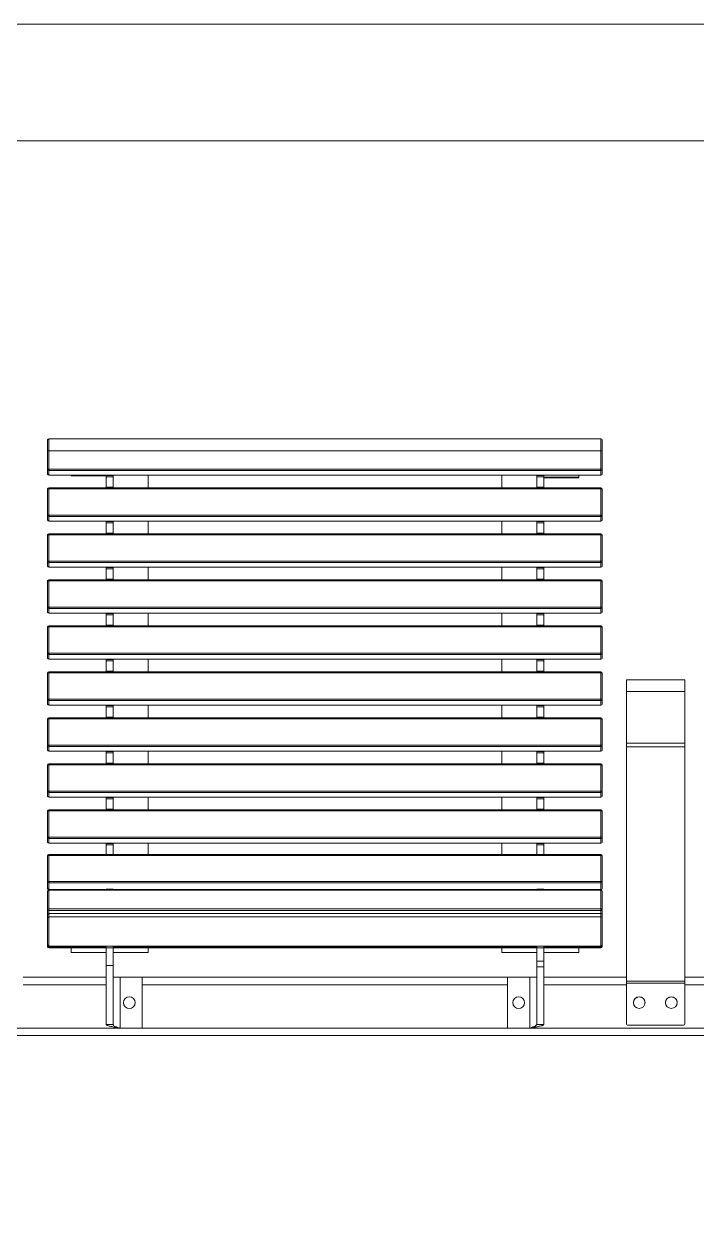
# Model space of a CAD drawing. Header units: millimetres. Extents: x 2717 to 8657, y -3129 to 1071.
# Drawn here: x 3662 to 4238, y 37 to 1071 of the extents above; entities that cross this region are included whole.
import ezdxf

# ---------------------------------------------------------------- set-up
doc = ezdxf.new("R2010")
doc.units = ezdxf.units.MM
doc.layers.add('tabelka', color=155, linetype='Continuous')

# ---------------------------------------------------------------- blocks, each defined once
blk = doc.blocks.new('front')
at = {"color": 7, "linetype": 'Continuous', "lineweight": 15}
for p, q in [((-4546.6, -1419.1), (-4546.6, -1409.6)), ((-4072.6, -1408.6), (-4545.6, -1408.6)), ((-4545.6, -1408.6), (-4545.6, -1418.9)), ((-4072.6, -1418.9), (-4072.6, -1408.6)), ((-4071.6, -1409.6), (-4071.6, -1419.1)), ((-4546.6, -1434.9), (-4546.6, -1419.1)), ((-4545.6, -1418.9), (-4545.6, -1434.7)), ((-4072.6, -1418.9), (-4545.6, -1418.9)), ((-4072.6, -1434.7), (-4072.6, -1418.9)), ((-4071.6, -1419.1), (-4071.6, -1434.9)), ((-4546.6, -1438.9), (-4546.6, -1434.9)), ((-4545.6, -1434.7), (-4545.6, -1435.8)), ((-4545.6, -1434.7), (-4072.6, -1434.7)), ((-4072.6, -1435.8), (-4545.6, -1435.8)), ((-4545.6, -1435.8), (-4545.6, -1439.8)), ((-4072.6, -1435.8), (-4072.6, -1434.7)), ((-4072.6, -1439.8), (-4072.6, -1435.8)), ((-4071.6, -1434.9), (-4071.6, -1438.9)), ((-4545.6, -1439.8), (-4072.6, -1439.8)), ((-4545.6, -1439.9), (-4545.6, -1439.8)), ((-4545.6, -1439.9), (-4072.6, -1439.9)), ((-4526.6, -1439.9), (-4526.6, -1440.4)), ((-4496.6, -1440.4), (-4526.6, -1440.4)), ((-4496.6, -1440), (-4496.6, -1439.9)), ((-4490.6, -1440), (-4496.6, -1440)), ((-4496.6, -1441.2), (-4496.6, -1440)), ((-4490.6, -1441.2), (-4496.6, -1441.2)), ((-4496.6, -1450.1), (-4496.6, -1441.2)), ((-4490.6, -1440), (-4490.6, -1439.9)), ((-4490.6, -1440), (-4490.6, -1441.2)), ((-4490.6, -1450.1), (-4490.6, -1441.2)), ((-4460.6, -1439.9), (-4460.6, -1450.6)), ((-4157.6, -1439.9), (-4157.6, -1450.6)), ((-4127.6, -1440), (-4127.6, -1439.9)), ((-4121.6, -1440), (-4127.6, -1440)), ((-4127.6, -1441.2), (-4127.6, -1440)), ((-4121.6, -1441.2), (-4127.6, -1441.2)), ((-4127.6, -1450.1), (-4127.6, -1441.2)), ((-4121.6, -1440), (-4121.6, -1439.9)), ((-4121.6, -1440), (-4121.6, -1441.2)), ((-4121.6, -1450.1), (-4121.6, -1441.2)), ((-4091.6, -1441.5), (-4121.6, -1441.5)), ((-4091.6, -1442.2), (-4121.6, -1442.2)), ((-4091.6, -1439.9), (-4091.6, -1441.5)), ((-4091.6, -1441.5), (-4091.6, -1442.2)), ((-4072.6, -1439.8), (-4072.6, -1439.9)), ((-4546.6, -1474.3), (-4546.6, -1451.6)), ((-4072.6, -1450.6), (-4545.6, -1450.6)), ((-4545.6, -1450.6), (-4545.6, -1451.4)), ((-4545.6, -1451.4), (-4545.6, -1474.1)), ((-4072.6, -1451.4), (-4545.6, -1451.4)), ((-4496.6, -1450.1), (-4490.6, -1450.1)), ((-4496.6, -1450.6), (-4496.6, -1450.1)), ((-4490.6, -1450.1), (-4490.6, -1450.6)), ((-4127.6, -1450.1), (-4121.6, -1450.1)), ((-4127.6, -1450.6), (-4127.6, -1450.1)), ((-4121.6, -1450.1), (-4121.6, -1450.6)), ((-4072.6, -1451.4), (-4072.6, -1450.6)), ((-4072.6, -1474.1), (-4072.6, -1451.4)), ((-4071.6, -1451.6), (-4071.6, -1474.3)), ((-4546.6, -1478.2), (-4546.6, -1474.3)), ((-4545.6, -1475.2), (-4545.6, -1474.1)), ((-4545.6, -1474.1), (-4072.6, -1474.1)), ((-4072.6, -1475.2), (-4545.6, -1475.2)), ((-4545.6, -1475.2), (-4545.6, -1479.2)), ((-4072.6, -1474.1), (-4072.6, -1475.2)), ((-4072.6, -1479.2), (-4072.6, -1475.2)), ((-4071.6, -1474.3), (-4071.6, -1478.2)), ((-4545.6, -1479.2), (-4072.6, -1479.2)), ((-4545.6, -1479.2), (-4072.6, -1479.2)), ((-4545.6, -1479.2), (-4545.6, -1479.2)), ((-4496.6, -1479.4), (-4496.6, -1479.2)), ((-4490.6, -1479.4), (-4496.6, -1479.4)), ((-4496.6, -1480.6), (-4496.6, -1479.4)), ((-4490.6, -1480.6), (-4496.6, -1480.6)), ((-4496.6, -1489.5), (-4496.6, -1480.6)), ((-4490.6, -1479.4), (-4490.6, -1479.2)), ((-4490.6, -1479.4), (-4490.6, -1480.6)), ((-4490.6, -1489.5), (-4490.6, -1480.6)), ((-4460.6, -1479.2), (-4460.6, -1490)), ((-4157.6, -1479.2), (-4157.6, -1490)), ((-4127.6, -1479.4), (-4127.6, -1479.2)), ((-4121.6, -1479.4), (-4127.6, -1479.4)), ((-4127.6, -1480.6), (-4127.6, -1479.4)), ((-4121.6, -1480.6), (-4127.6, -1480.6)), ((-4127.6, -1489.5), (-4127.6, -1480.6)), ((-4121.6, -1479.4), (-4121.6, -1479.2)), ((-4121.6, -1479.4), (-4121.6, -1480.6)), ((-4121.6, -1489.5), (-4121.6, -1480.6)), ((-4072.6, -1479.2), (-4072.6, -1479.2)), ((-4546.6, -1513.6), (-4546.6, -1491)), ((-4072.6, -1490), (-4545.6, -1490)), ((-4545.6, -1490), (-4545.6, -1490.8)), ((-4545.6, -1490.8), (-4545.6, -1513.5)), ((-4072.6, -1490.8), (-4545.6, -1490.8)), ((-4496.6, -1489.5), (-4490.6, -1489.5)), ((-4496.6, -1490), (-4496.6, -1489.5)), ((-4490.6, -1489.5), (-4490.6, -1490)), ((-4127.6, -1489.5), (-4121.6, -1489.5)), ((-4127.6, -1490), (-4127.6, -1489.5)), ((-4121.6, -1489.5), (-4121.6, -1490)), ((-4072.6, -1490.8), (-4072.6, -1490)), ((-4072.6, -1513.5), (-4072.6, -1490.8)), ((-4071.6, -1491), (-4071.6, -1513.6)), ((-4546.6, -1517.6), (-4546.6, -1513.6)), ((-4545.6, -1513.5), (-4072.6, -1513.5)), ((-4545.6, -1514.6), (-4545.6, -1513.5)), ((-4072.6, -1514.6), (-4545.6, -1514.6)), ((-4545.6, -1514.6), (-4545.6, -1518.6)), ((-4545.6, -1518.6), (-4072.6, -1518.6)), ((-4545.6, -1518.6), (-4072.6, -1518.6)), ((-4545.6, -1518.6), (-4545.6, -1518.6)), ((-4496.6, -1518.8), (-4496.6, -1518.6)), ((-4490.6, -1518.8), (-4496.6, -1518.8)), ((-4496.6, -1520), (-4496.6, -1518.8)), ((-4490.6, -1518.8), (-4490.6, -1518.6)), ((-4490.6, -1518.8), (-4490.6, -1520)), ((-4460.6, -1518.6), (-4460.6, -1529.4)), ((-4157.6, -1518.6), (-4157.6, -1529.4)), ((-4127.6, -1518.8), (-4127.6, -1518.6)), ((-4121.6, -1518.8), (-4127.6, -1518.8)), ((-4127.6, -1520), (-4127.6, -1518.8)), ((-4121.6, -1518.8), (-4121.6, -1518.6)), ((-4121.6, -1518.8), (-4121.6, -1520)), ((-4072.6, -1513.5), (-4072.6, -1514.6)), ((-4072.6, -1518.6), (-4072.6, -1514.6)), ((-4072.6, -1518.6), (-4072.6, -1518.6)), ((-4071.6, -1513.6), (-4071.6, -1517.6)), ((-4072.6, -1529.4), (-4545.6, -1529.4)), ((-4545.6, -1529.4), (-4545.6, -1530.2)), ((-4490.6, -1520), (-4496.6, -1520)), ((-4496.6, -1528.9), (-4496.6, -1520)), ((-4496.6, -1528.9), (-4490.6, -1528.9)), ((-4496.6, -1529.4), (-4496.6, -1528.9)), ((-4490.6, -1528.9), (-4490.6, -1520)), ((-4490.6, -1528.9), (-4490.6, -1529.4)), ((-4121.6, -1520), (-4127.6, -1520)), ((-4127.6, -1528.9), (-4127.6, -1520)), ((-4127.6, -1528.9), (-4121.6, -1528.9)), ((-4127.6, -1529.4), (-4127.6, -1528.9)), ((-4121.6, -1528.9), (-4121.6, -1520)), ((-4121.6, -1528.9), (-4121.6, -1529.4)), ((-4072.6, -1530.2), (-4072.6, -1529.4)), ((-4546.6, -1553), (-4546.6, -1530.4)), ((-4545.6, -1530.2), (-4545.6, -1552.9)), ((-4072.6, -1530.2), (-4545.6, -1530.2)), ((-4072.6, -1552.9), (-4072.6, -1530.2)), ((-4071.6, -1530.4), (-4071.6, -1553)), ((-4546.6, -1557), (-4546.6, -1553)), ((-4545.6, -1552.9), (-4072.6, -1552.9)), ((-4545.6, -1554), (-4545.6, -1552.9)), ((-4072.6, -1554), (-4545.6, -1554)), ((-4545.6, -1554), (-4545.6, -1558)), ((-4545.6, -1558), (-4072.6, -1558)), ((-4545.6, -1558), (-4072.6, -1558)), ((-4545.6, -1558), (-4545.6, -1558)), ((-4496.6, -1558.2), (-4496.6, -1558)), ((-4490.6, -1558.2), (-4496.6, -1558.2)), ((-4496.6, -1559.4), (-4496.6, -1558.2)), ((-4490.6, -1559.4), (-4496.6, -1559.4)), ((-4496.6, -1568.3), (-4496.6, -1559.4)), ((-4490.6, -1558.2), (-4490.6, -1558)), ((-4490.6, -1558.2), (-4490.6, -1559.4)), ((-4490.6, -1568.3), (-4490.6, -1559.4)), ((-4460.6, -1558), (-4460.6, -1568.8)), ((-4157.6, -1558), (-4157.6, -1568.8)), ((-4127.6, -1558.2), (-4127.6, -1558)), ((-4121.6, -1558.2), (-4127.6, -1558.2)), ((-4127.6, -1559.4), (-4127.6, -1558.2)), ((-4121.6, -1559.4), (-4127.6, -1559.4)), ((-4127.6, -1568.3), (-4127.6, -1559.4)), ((-4121.6, -1558.2), (-4121.6, -1558)), ((-4121.6, -1558.2), (-4121.6, -1559.4)), ((-4121.6, -1568.3), (-4121.6, -1559.4)), ((-4072.6, -1552.9), (-4072.6, -1554)), ((-4072.6, -1558), (-4072.6, -1554)), ((-4072.6, -1558), (-4072.6, -1558)), ((-4071.6, -1553), (-4071.6, -1557)), ((-4546.6, -1592.4), (-4546.6, -1569.8)), ((-4072.6, -1568.8), (-4545.6, -1568.8)), ((-4545.6, -1568.8), (-4545.6, -1569.6)), ((-4545.6, -1569.6), (-4545.6, -1592.3)), ((-4072.6, -1569.6), (-4545.6, -1569.6)), ((-4496.6, -1568.3), (-4490.6, -1568.3)), ((-4496.6, -1568.8), (-4496.6, -1568.3)), ((-4490.6, -1568.3), (-4490.6, -1568.8)), ((-4127.6, -1568.3), (-4121.6, -1568.3)), ((-4127.6, -1568.8), (-4127.6, -1568.3)), ((-4121.6, -1568.3), (-4121.6, -1568.8)), ((-4072.6, -1569.6), (-4072.6, -1568.8)), ((-4072.6, -1592.3), (-4072.6, -1569.6)), ((-4071.6, -1569.8), (-4071.6, -1592.4)), ((-4546.6, -1596.4), (-4546.6, -1592.4)), ((-4545.6, -1593.4), (-4545.6, -1592.3)), ((-4545.6, -1592.3), (-4072.6, -1592.3)), ((-4072.6, -1593.4), (-4545.6, -1593.4)), ((-4545.6, -1593.4), (-4545.6, -1597.4)), ((-4545.6, -1597.4), (-4072.6, -1597.4)), ((-4545.6, -1597.4), (-4072.6, -1597.4)), ((-4545.6, -1597.4), (-4545.6, -1597.4)), ((-4496.6, -1597.6), (-4496.6, -1597.4)), ((-4490.6, -1597.6), (-4496.6, -1597.6)), ((-4496.6, -1598.8), (-4496.6, -1597.6)), ((-4490.6, -1598.8), (-4496.6, -1598.8)), ((-4496.6, -1607.7), (-4496.6, -1598.8)), ((-4490.6, -1597.6), (-4490.6, -1597.4)), ((-4490.6, -1597.6), (-4490.6, -1598.8)), ((-4490.6, -1607.7), (-4490.6, -1598.8)), ((-4460.6, -1597.4), (-4460.6, -1608.2)), ((-4157.6, -1597.4), (-4157.6, -1608.2)), ((-4127.6, -1597.6), (-4127.6, -1597.4)), ((-4121.6, -1597.6), (-4127.6, -1597.6)), ((-4127.6, -1598.8), (-4127.6, -1597.6)), ((-4121.6, -1598.8), (-4127.6, -1598.8)), ((-4127.6, -1607.7), (-4127.6, -1598.8)), ((-4121.6, -1597.6), (-4121.6, -1597.4)), ((-4121.6, -1597.6), (-4121.6, -1598.8)), ((-4121.6, -1607.7), (-4121.6, -1598.8)), ((-4072.6, -1592.3), (-4072.6, -1593.4)), ((-4072.6, -1597.4), (-4072.6, -1593.4)), ((-4072.6, -1597.4), (-4072.6, -1597.4)), ((-4071.6, -1592.4), (-4071.6, -1596.4)), ((-4546.6, -1631.8), (-4546.6, -1609.2)), ((-4072.6, -1608.2), (-4545.6, -1608.2)), ((-4545.6, -1608.2), (-4545.6, -1609)), ((-4545.6, -1609), (-4545.6, -1631.6)), ((-4072.6, -1609), (-4545.6, -1609)), ((-4496.6, -1607.7), (-4490.6, -1607.7)), ((-4496.6, -1608.2), (-4496.6, -1607.7)), ((-4490.6, -1607.7), (-4490.6, -1608.2)), ((-4127.6, -1607.7), (-4121.6, -1607.7)), ((-4127.6, -1608.2), (-4127.6, -1607.7)), ((-4121.6, -1607.7), (-4121.6, -1608.2)), ((-4072.6, -1609), (-4072.6, -1608.2)), ((-4072.6, -1631.6), (-4072.6, -1609)), ((-4071.6, -1609.2), (-4071.6, -1631.8)), ((-4050.8, -1615), (-4050.8, -1625)), ((-4050.8, -1615), (-4000.8, -1615)), ((-4000.8, -1615), (-4000.8, -1625)), ((-4546.6, -1635.8), (-4546.6, -1631.8)), ((-4545.6, -1631.6), (-4072.6, -1631.6)), ((-4545.6, -1632.8), (-4545.6, -1631.6)), ((-4072.6, -1632.8), (-4545.6, -1632.8)), ((-4545.6, -1632.8), (-4545.6, -1636.8)), ((-4072.6, -1631.6), (-4072.6, -1632.8)), ((-4072.6, -1636.8), (-4072.6, -1632.8)), ((-4071.6, -1631.8), (-4071.6, -1635.8)), ((-4050.8, -1625), (-4050.8, -1669.2)), ((-4050.8, -1625), (-4000.8, -1625)), ((-4000.8, -1625), (-4000.8, -1669.2)), ((-4545.6, -1636.8), (-4072.6, -1636.8)), ((-4545.6, -1636.8), (-4072.6, -1636.8)), ((-4545.6, -1636.8), (-4545.6, -1636.8)), ((-4496.6, -1637), (-4496.6, -1636.8)), ((-4490.6, -1637), (-4496.6, -1637)), ((-4496.6, -1638.2), (-4496.6, -1637)), ((-4490.6, -1638.2), (-4496.6, -1638.2)), ((-4496.6, -1647.1), (-4496.6, -1638.2)), ((-4490.6, -1637), (-4490.6, -1636.8)), ((-4490.6, -1637), (-4490.6, -1638.2)), ((-4490.6, -1647.1), (-4490.6, -1638.2)), ((-4460.6, -1636.8), (-4460.6, -1647.6)), ((-4157.6, -1636.8), (-4157.6, -1647.6)), ((-4127.6, -1637), (-4127.6, -1636.8)), ((-4121.6, -1637), (-4127.6, -1637)), ((-4127.6, -1638.2), (-4127.6, -1637)), ((-4121.6, -1638.2), (-4127.6, -1638.2)), ((-4127.6, -1647.1), (-4127.6, -1638.2)), ((-4121.6, -1637), (-4121.6, -1636.8)), ((-4121.6, -1637), (-4121.6, -1638.2)), ((-4121.6, -1647.1), (-4121.6, -1638.2)), ((-4072.6, -1636.8), (-4072.6, -1636.8)), ((-4546.6, -1671.2), (-4546.6, -1648.6)), ((-4072.6, -1647.6), (-4545.6, -1647.6)), ((-4545.6, -1647.6), (-4545.6, -1648.4)), ((-4545.6, -1648.4), (-4545.6, -1671)), ((-4072.6, -1648.4), (-4545.6, -1648.4)), ((-4496.6, -1647.1), (-4490.6, -1647.1)), ((-4496.6, -1647.6), (-4496.6, -1647.1)), ((-4490.6, -1647.1), (-4490.6, -1647.6)), ((-4127.6, -1647.1), (-4121.6, -1647.1)), ((-4127.6, -1647.6), (-4127.6, -1647.1)), ((-4121.6, -1647.1), (-4121.6, -1647.6)), ((-4072.6, -1648.4), (-4072.6, -1647.6)), ((-4072.6, -1671), (-4072.6, -1648.4)), ((-4071.6, -1648.6), (-4071.6, -1671.2)), ((-4546.6, -1675.2), (-4546.6, -1671.2)), ((-4545.6, -1671), (-4072.6, -1671)), ((-4545.6, -1672.2), (-4545.6, -1671)), ((-4072.6, -1672.2), (-4545.6, -1672.2)), ((-4545.6, -1672.2), (-4545.6, -1676.2)), ((-4072.6, -1671), (-4072.6, -1672.2)), ((-4072.6, -1676.2), (-4072.6, -1672.2)), ((-4071.6, -1671.2), (-4071.6, -1675.2)), ((-4050.8, -1669.2), (-4050.8, -1672.4)), ((-4050.8, -1669.2), (-4000.8, -1669.2)), ((-4050.8, -1672.4), (-4000.8, -1672.4)), ((-4050.8, -1672.4), (-4050.8, -1873.1)), ((-4000.8, -1669.2), (-4000.8, -1672.4)), ((-4000.8, -1672.4), (-4000.8, -1873.1)), ((-4545.6, -1676.2), (-4072.6, -1676.2)), ((-4545.6, -1676.2), (-4072.6, -1676.2)), ((-4545.6, -1676.2), (-4545.6, -1676.2)), ((-4496.6, -1676.3), (-4496.6, -1676.2)), ((-4490.6, -1676.3), (-4496.6, -1676.3)), ((-4496.6, -1677.6), (-4496.6, -1676.3)), ((-4490.6, -1677.6), (-4496.6, -1677.6)), ((-4496.6, -1686.4), (-4496.6, -1677.6)), ((-4490.6, -1676.3), (-4490.6, -1676.2)), ((-4490.6, -1676.3), (-4490.6, -1677.6)), ((-4490.6, -1686.4), (-4490.6, -1677.6)), ((-4460.6, -1676.2), (-4460.6, -1687)), ((-4157.6, -1676.2), (-4157.6, -1687)), ((-4127.6, -1676.3), (-4127.6, -1676.2)), ((-4121.6, -1676.3), (-4127.6, -1676.3)), ((-4127.6, -1677.6), (-4127.6, -1676.3)), ((-4121.6, -1677.6), (-4127.6, -1677.6)), ((-4127.6, -1686.4), (-4127.6, -1677.6)), ((-4121.6, -1676.3), (-4121.6, -1676.2)), ((-4121.6, -1676.3), (-4121.6, -1677.6)), ((-4121.6, -1686.4), (-4121.6, -1677.6)), ((-4072.6, -1676.2), (-4072.6, -1676.2)), ((-4546.6, -1710.6), (-4546.6, -1688)), ((-4072.6, -1687), (-4545.6, -1687)), ((-4545.6, -1687), (-4545.6, -1687.8)), ((-4545.6, -1687.8), (-4545.6, -1710.4)), ((-4072.6, -1687.8), (-4545.6, -1687.8)), ((-4496.6, -1686.4), (-4490.6, -1686.4)), ((-4496.6, -1687), (-4496.6, -1686.4)), ((-4490.6, -1686.4), (-4490.6, -1687)), ((-4127.6, -1686.4), (-4121.6, -1686.4)), ((-4127.6, -1687), (-4127.6, -1686.4)), ((-4121.6, -1686.4), (-4121.6, -1687)), ((-4072.6, -1687.8), (-4072.6, -1687)), ((-4072.6, -1710.4), (-4072.6, -1687.8)), ((-4071.6, -1688), (-4071.6, -1710.6)), ((-4546.6, -1714.6), (-4546.6, -1710.6)), ((-4545.6, -1711.6), (-4545.6, -1710.4)), ((-4545.6, -1710.4), (-4072.6, -1710.4)), ((-4072.6, -1711.6), (-4545.6, -1711.6)), ((-4545.6, -1711.6), (-4545.6, -1715.6)), ((-4545.6, -1715.6), (-4072.6, -1715.6)), ((-4545.6, -1715.6), (-4072.6, -1715.6)), ((-4545.6, -1715.6), (-4545.6, -1715.6)), ((-4496.6, -1715.7), (-4496.6, -1715.6)), ((-4490.6, -1715.7), (-4496.6, -1715.7)), ((-4496.6, -1717), (-4496.6, -1715.7)), ((-4490.6, -1715.7), (-4490.6, -1715.6)), ((-4490.6, -1715.7), (-4490.6, -1717)), ((-4460.6, -1715.6), (-4460.6, -1726.3)), ((-4157.6, -1715.6), (-4157.6, -1726.3)), ((-4127.6, -1715.7), (-4127.6, -1715.6)), ((-4121.6, -1715.7), (-4127.6, -1715.7)), ((-4127.6, -1717), (-4127.6, -1715.7)), ((-4121.6, -1715.7), (-4121.6, -1715.6)), ((-4121.6, -1715.7), (-4121.6, -1717)), ((-4072.6, -1710.4), (-4072.6, -1711.6)), ((-4072.6, -1715.6), (-4072.6, -1711.6)), ((-4072.6, -1715.6), (-4072.6, -1715.6)), ((-4071.6, -1710.6), (-4071.6, -1714.6)), ((-4072.6, -1726.3), (-4545.6, -1726.3)), ((-4545.6, -1726.3), (-4545.6, -1727.2)), ((-4490.6, -1717), (-4496.6, -1717)), ((-4496.6, -1725.8), (-4496.6, -1717)), ((-4496.6, -1725.8), (-4490.6, -1725.8)), ((-4496.6, -1726.3), (-4496.6, -1725.8)), ((-4490.6, -1725.8), (-4490.6, -1717)), ((-4490.6, -1725.8), (-4490.6, -1726.3)), ((-4121.6, -1717), (-4127.6, -1717)), ((-4127.6, -1725.8), (-4127.6, -1717)), ((-4127.6, -1725.8), (-4121.6, -1725.8)), ((-4127.6, -1726.3), (-4127.6, -1725.8)), ((-4121.6, -1725.8), (-4121.6, -1717)), ((-4121.6, -1725.8), (-4121.6, -1726.3)), ((-4072.6, -1727.2), (-4072.6, -1726.3)), ((-4546.6, -1750), (-4546.6, -1727.3)), ((-4545.6, -1727.2), (-4545.6, -1749.8)), ((-4072.6, -1727.2), (-4545.6, -1727.2)), ((-4072.6, -1749.8), (-4072.6, -1727.2)), ((-4071.6, -1727.3), (-4071.6, -1750)), ((-4546.6, -1754), (-4546.6, -1750)), ((-4545.6, -1749.8), (-4072.6, -1749.8)), ((-4545.6, -1751), (-4545.6, -1749.8)), ((-4072.6, -1751), (-4545.6, -1751)), ((-4545.6, -1751), (-4545.6, -1755)), ((-4545.6, -1755), (-4072.6, -1755)), ((-4545.6, -1755), (-4072.6, -1755)), ((-4545.6, -1755), (-4545.6, -1755)), ((-4496.6, -1755.1), (-4496.6, -1755)), ((-4490.6, -1755.1), (-4496.6, -1755.1)), ((-4496.6, -1756.4), (-4496.6, -1755.1)), ((-4490.6, -1756.4), (-4496.6, -1756.4)), ((-4496.6, -1764.6), (-4496.6, -1756.4)), ((-4490.6, -1755.1), (-4490.6, -1755)), ((-4490.6, -1755.1), (-4490.6, -1756.4)), ((-4490.6, -1764.6), (-4490.6, -1756.4)), ((-4460.6, -1755), (-4460.6, -1764.6)), ((-4157.6, -1755), (-4157.6, -1764.6)), ((-4127.6, -1755.1), (-4127.6, -1755)), ((-4121.6, -1755.1), (-4127.6, -1755.1)), ((-4127.6, -1756.4), (-4127.6, -1755.1)), ((-4121.6, -1756.4), (-4127.6, -1756.4)), ((-4127.6, -1764.6), (-4127.6, -1756.4)), ((-4121.6, -1755.1), (-4121.6, -1755)), ((-4121.6, -1755.1), (-4121.6, -1756.4)), ((-4121.6, -1764.6), (-4121.6, -1756.4)), ((-4072.6, -1749.8), (-4072.6, -1751)), ((-4072.6, -1755), (-4072.6, -1751)), ((-4072.6, -1755), (-4072.6, -1755)), ((-4071.6, -1750), (-4071.6, -1754)), ((-4546.6, -1787.9), (-4546.6, -1765.6)), ((-4072.6, -1764.6), (-4545.6, -1764.6)), ((-4545.6, -1764.6), (-4545.6, -1765.4)), ((-4545.6, -1765.4), (-4545.6, -1787.6)), ((-4072.6, -1765.4), (-4545.6, -1765.4)), ((-4072.6, -1765.4), (-4072.6, -1764.6)), ((-4072.6, -1787.6), (-4072.6, -1765.4)), ((-4071.6, -1765.6), (-4071.6, -1787.9)), ((-4546.6, -1793.7), (-4546.6, -1787.9)), ((-4545.6, -1788.8), (-4545.6, -1787.6)), ((-4545.6, -1787.6), (-4072.6, -1787.6)), ((-4072.6, -1787.6), (-4072.6, -1788.8)), ((-4071.6, -1787.9), (-4071.6, -1793.7)), ((-4546.6, -1811.9), (-4546.6, -1796)), ((-4072.6, -1788.8), (-4545.6, -1788.8)), ((-4545.6, -1788.8), (-4545.6, -1794.6)), ((-4545.6, -1794.6), (-4496.6, -1794.6)), ((-4545.6, -1794.7), (-4545.6, -1794.6)), ((-4545.6, -1794.7), (-4496.6, -1794.7)), ((-4072.6, -1795), (-4545.6, -1795)), ((-4545.6, -1795.2), (-4545.6, -1795)), ((-4072.6, -1795.2), (-4545.6, -1795.2)), ((-4545.6, -1795.2), (-4545.6, -1811.2)), ((-4490.6, -1794.1), (-4496.6, -1794.1)), ((-4496.6, -1794.9), (-4496.6, -1794.1)), ((-4490.6, -1794.9), (-4496.6, -1794.9)), ((-4490.6, -1794.1), (-4490.6, -1794.9)), ((-4490.6, -1794.6), (-4127.6, -1794.6)), ((-4490.6, -1794.7), (-4127.6, -1794.7)), ((-4460.6, -1794.7), (-4460.6, -1795)), ((-4157.6, -1794.7), (-4157.6, -1795)), ((-4121.6, -1794.1), (-4127.6, -1794.1)), ((-4127.6, -1794.9), (-4127.6, -1794.1)), ((-4121.6, -1794.9), (-4127.6, -1794.9)), ((-4121.6, -1794.1), (-4121.6, -1794.9)), ((-4121.6, -1794.6), (-4072.6, -1794.6)), ((-4121.6, -1794.7), (-4072.6, -1794.7)), ((-4072.6, -1794.6), (-4072.6, -1788.8)), ((-4072.6, -1794.6), (-4072.6, -1794.7)), ((-4072.6, -1795), (-4072.6, -1795.2)), ((-4072.6, -1811.2), (-4072.6, -1795.2)), ((-4071.6, -1796), (-4071.6, -1811.9)), ((-4546.6, -1816.1), (-4546.6, -1811.9)), ((-4546.6, -1818.9), (-4546.6, -1816.1)), ((-4546.6, -1841.9), (-4546.6, -1818.9)), ((-4545.6, -1811.2), (-4545.6, -1812.6)), ((-4545.6, -1811.2), (-4072.6, -1811.2)), ((-4072.6, -1812.6), (-4545.6, -1812.6)), ((-4545.6, -1812.6), (-4545.6, -1815.1)), ((-4072.6, -1815.1), (-4545.6, -1815.1)), ((-4072.6, -1815.1), (-4545.6, -1815.1)), ((-4545.6, -1815.1), (-4545.6, -1817.9)), ((-4545.6, -1815.1), (-4545.6, -1815.1)), ((-4545.6, -1817.9), (-4545.6, -1842.9)), ((-4072.6, -1817.9), (-4545.6, -1817.9)), ((-4072.6, -1812.6), (-4072.6, -1811.2)), ((-4072.6, -1815.1), (-4072.6, -1812.6)), ((-4072.6, -1817.9), (-4072.6, -1815.1)), ((-4072.6, -1815.1), (-4072.6, -1815.1)), ((-4072.6, -1842.9), (-4072.6, -1817.9)), ((-4071.6, -1811.9), (-4071.6, -1816.1)), ((-4071.6, -1816.1), (-4071.6, -1818.9)), ((-4071.6, -1818.9), (-4071.6, -1841.9)), ((-4546.6, -1843.6), (-4546.6, -1841.9)), ((-4546.6, -1843.6), (-4545.6, -1843.6)), ((-4072.6, -1842.9), (-4545.6, -1842.9)), ((-4545.6, -1842.9), (-4545.6, -1843.6)), ((-4545.6, -1844.6), (-4545.6, -1843.6)), ((-4545.6, -1843.6), (-4496.6, -1843.6)), ((-4526.6, -1844.6), (-4545.6, -1844.6)), ((-4526.6, -1844.6), (-4526.6, -1848.6)), ((-4496.6, -1844.6), (-4526.6, -1844.6)), ((-4496.6, -1848.6), (-4526.6, -1848.6)), ((-4496.6, -1844.6), (-4496.6, -1842.9)), ((-4496.6, -1844.6), (-4496.6, -1848.6)), ((-4490.6, -1844.6), (-4496.6, -1844.6)), ((-4496.6, -1859.6), (-4496.6, -1844.6)), ((-4490.6, -1844.6), (-4490.6, -1842.9)), ((-4490.6, -1843.6), (-4127.6, -1843.6)), ((-4490.6, -1844.6), (-4460.6, -1844.6)), ((-4490.6, -1844.6), (-4490.6, -1848.6)), ((-4490.6, -1859.6), (-4490.6, -1844.6)), ((-4490.6, -1848.6), (-4460.6, -1848.6)), ((-4460.6, -1844.6), (-4460.6, -1848.6)), ((-4157.6, -1844.6), (-4460.6, -1844.6)), ((-4157.6, -1844.6), (-4157.6, -1848.6)), ((-4157.6, -1844.6), (-4127.6, -1844.6)), ((-4157.6, -1848.6), (-4127.6, -1848.6)), ((-4127.6, -1844.6), (-4127.6, -1842.9)), ((-4127.6, -1844.6), (-4127.6, -1848.6)), ((-4121.6, -1844.6), (-4127.6, -1844.6)), ((-4127.6, -1855.8), (-4127.6, -1844.6)), ((-4121.6, -1844.6), (-4121.6, -1842.9)), ((-4121.6, -1843.6), (-4072.6, -1843.6)), ((-4091.6, -1844.6), (-4121.6, -1844.6)), ((-4121.6, -1844.6), (-4121.6, -1848.6)), ((-4121.6, -1855.8), (-4121.6, -1844.6)), ((-4091.6, -1848.6), (-4121.6, -1848.6)), ((-4091.6, -1844.6), (-4091.6, -1848.6)), ((-4072.6, -1844.6), (-4091.6, -1844.6)), ((-4072.6, -1843.6), (-4072.6, -1842.9)), ((-4072.6, -1843.6), (-4071.6, -1843.6)), ((-4072.6, -1843.6), (-4072.6, -1844.6)), ((-4071.6, -1841.9), (-4071.6, -1843.6)), ((-4490.6, -1859.6), (-4496.6, -1859.6)), ((-4496.6, -1910), (-4496.6, -1859.6)), ((-4490.6, -1910), (-4490.6, -1859.6)), ((-4127.6, -1855.8), (-4121.6, -1855.8)), ((-4127.6, -1860.6), (-4127.6, -1855.8)), ((-4121.6, -1860.6), (-4127.6, -1860.6)), ((-4127.6, -1910), (-4127.6, -1860.6)), ((-4121.6, -1855.8), (-4121.6, -1860.6)), ((-4121.6, -1910), (-4121.6, -1860.6)), ((-4496.6, -1869.6), (-4567.5, -1869.6)), ((-4484.6, -1869.6), (-4490.6, -1869.6)), ((-4484.6, -1913.2), (-4484.6, -1869.6)), ((-4465.6, -1869.6), (-4484.6, -1869.6)), ((-4465.6, -1913.2), (-4465.6, -1869.6)), ((-4152.6, -1869.6), (-4465.6, -1869.6)), ((-4152.6, -1913.2), (-4152.6, -1869.6)), ((-4152.6, -1869.6), (-4133.6, -1869.6)), ((-4133.6, -1869.6), (-4133.6, -1913.2)), ((-4127.6, -1869.6), (-4133.6, -1869.6)), ((-4050.8, -1869.6), (-4121.6, -1869.6)), ((-3930, -1869.6), (-4000.8, -1869.6)), ((-4496.6, -1876), (-4567.5, -1876)), ((-4152.6, -1876), (-4465.6, -1876)), ((-4050.8, -1876), (-4121.6, -1876)), ((-4050.8, -1873.1), (-4000.8, -1873.1)), ((-4050.8, -1873.1), (-4050.8, -1874.7)), ((-4050.8, -1874.7), (-4000.8, -1874.7)), ((-4050.8, -1874.7), (-4050.8, -1909.8)), ((-4000.8, -1873.1), (-4000.8, -1874.7)), ((-4000.8, -1874.7), (-4000.8, -1909.8)), ((-3930, -1876), (-4000.8, -1876)), ((-4490.6, -1910), (-4496.6, -1910)), ((-4127.6, -1910), (-4121.6, -1910)), ((-4050.8, -1909.8), (-4050.8, -1909.8)), ((-4049.8, -1910.8), (-4001.8, -1910.8)), ((-4049.8, -1910.8), (-4049.8, -1910.8)), ((-4001.8, -1910.8), (-4001.8, -1910.8)), ((-4000.8, -1909.8), (-4000.8, -1909.8)), ((-1734.1, -1913.2), (-5184.1, -1913.2)), ((-1734.1, -1919.6), (-5184.1, -1919.6)), ((-4484.6, -1913.2), (-4465.6, -1913.2)), ((-4133.6, -1913.2), (-4152.6, -1913.2))]:
    blk.add_line(p, q, dxfattribs=at)
for centre in [(-4476.6, -1891.4), (-4143.1, -1891.4), (-4039.8, -1891.3), (-4012.3, -1891.3)]:
    blk.add_circle(centre, 5, dxfattribs=at)
for centre, radius, start, end in [((-4545.6, -1409.6), 1, 90, 180), ((-4072.6, -1409.6), 1, 0, 90), ((-4545.9, -1420.5), 1.59, 81.2205, 118.4816), ((-4072.4, -1420.5), 1.59, 61.5184, 98.7795), ((-4545.9, -1436.3), 1.59, 81.2205, 118.4816), ((-4545.6, -1434.9), 0.992, 180.4419, 270.4352), ((-4072.4, -1436.3), 1.59, 61.5184, 98.7795), ((-4072.6, -1434.9), 0.992, 269.5648, 359.5581), ((-4545.6, -1438.9), 1, 180, 270), ((-4545.6, -1438.8), 0.992, 180.4419, 270.4352), ((-4072.6, -1438.9), 1, 270, 0), ((-4072.6, -1438.8), 0.992, 269.5648, 359.5581), ((-4545.6, -1451.6), 1, 90, 180), ((-4545.9, -1453), 1.59, 81.2205, 118.4816), ((-4072.6, -1451.6), 1, 0, 90), ((-4072.4, -1453), 1.59, 61.5184, 98.7795), ((-4545.9, -1475.6), 1.59, 81.2205, 118.4816), ((-4545.6, -1474.2), 0.992, 180.4419, 270.4352), ((-4545.6, -1478.2), 1, 180, 270), ((-4545.6, -1478.2), 0.992, 180.4419, 270.4352), ((-4072.4, -1475.6), 1.59, 61.5184, 98.7795), ((-4072.6, -1474.2), 0.992, 269.5648, 359.5581), ((-4072.6, -1478.2), 1, 270, 0), ((-4072.6, -1478.2), 0.992, 269.5648, 359.5581), ((-4545.6, -1491), 1, 90, 180), ((-4545.9, -1492.4), 1.59, 81.2205, 118.4816), ((-4072.6, -1491), 1, 0, 90), ((-4072.4, -1492.4), 1.59, 61.5184, 98.7795), ((-4545.9, -1515), 1.59, 81.2205, 118.4816), ((-4545.6, -1513.6), 0.992, 180.4419, 270.4352), ((-4545.6, -1517.6), 1, 180, 270), ((-4545.6, -1517.6), 0.992, 180.4419, 270.4352), ((-4072.4, -1515), 1.59, 61.5184, 98.7795), ((-4072.6, -1513.6), 0.992, 269.5648, 359.5581), ((-4072.6, -1517.6), 1, 270, 0), ((-4072.6, -1517.6), 0.992, 269.5648, 359.5581), ((-4545.6, -1530.4), 1, 90, 180), ((-4072.6, -1530.4), 1, 0, 90), ((-4545.9, -1531.8), 1.59, 81.2205, 118.4816), ((-4072.4, -1531.8), 1.59, 61.5184, 98.7795), ((-4545.9, -1554.4), 1.59, 81.2205, 118.4816), ((-4545.6, -1553), 0.992, 180.4419, 270.4352), ((-4545.6, -1557), 1, 180, 270), ((-4545.6, -1557), 0.992, 180.4419, 270.4352), ((-4072.4, -1554.4), 1.59, 61.5184, 98.7795), ((-4072.6, -1553), 0.992, 269.5648, 359.5581), ((-4072.6, -1557), 1, 270, 0), ((-4072.6, -1557), 0.992, 269.5648, 359.5581), ((-4545.6, -1569.8), 1, 90, 180), ((-4545.9, -1571.2), 1.59, 81.2205, 118.4816), ((-4072.6, -1569.8), 1, 0, 90), ((-4072.4, -1571.2), 1.59, 61.5184, 98.7795), ((-4545.9, -1593.8), 1.59, 81.2205, 118.4816), ((-4545.6, -1592.4), 0.992, 180.4419, 270.4352), ((-4545.6, -1596.4), 1, 180, 270), ((-4545.6, -1596.4), 0.992, 180.4419, 270.4352), ((-4072.4, -1593.8), 1.59, 61.5184, 98.7795), ((-4072.6, -1592.4), 0.992, 269.5648, 359.5581), ((-4072.6, -1596.4), 1, 270, 0), ((-4072.6, -1596.4), 0.992, 269.5648, 359.5581), ((-4545.6, -1609.2), 1, 90, 180), ((-4545.9, -1610.6), 1.59, 81.2205, 118.4816), ((-4072.6, -1609.2), 1, 0, 90), ((-4072.4, -1610.6), 1.59, 61.5184, 98.7795), ((-4545.9, -1633.2), 1.59, 81.2205, 118.4816), ((-4545.6, -1631.8), 0.992, 180.4419, 270.4352), ((-4072.4, -1633.2), 1.59, 61.5184, 98.7795), ((-4072.6, -1631.8), 0.992, 269.5648, 359.5581), ((-4545.6, -1635.8), 1, 180, 270), ((-4545.6, -1635.8), 0.992, 180.4419, 270.4352), ((-4072.6, -1635.8), 1, 270, 0), ((-4072.6, -1635.8), 0.992, 269.5648, 359.5581), ((-4545.6, -1648.6), 1, 90, 180), ((-4545.9, -1650), 1.59, 81.2205, 118.4816), ((-4072.6, -1648.6), 1, 0, 90), ((-4072.4, -1650), 1.59, 61.5184, 98.7795), ((-4545.9, -1672.6), 1.59, 81.2205, 118.4816), ((-4545.6, -1671.2), 0.992, 180.4419, 270.4352), ((-4072.4, -1672.6), 1.59, 61.5184, 98.7795), ((-4072.6, -1671.2), 0.992, 269.5648, 359.5581), ((-4545.6, -1675.2), 1, 180, 270), ((-4545.6, -1675.2), 0.992, 180.4419, 270.4352), ((-4072.6, -1675.2), 1, 270, 0), ((-4072.6, -1675.2), 0.992, 269.5648, 359.5581), ((-4545.6, -1688), 1, 90, 180), ((-4545.9, -1689.3), 1.59, 81.2205, 118.4816), ((-4072.6, -1688), 1, 0, 90), ((-4072.4, -1689.3), 1.59, 61.5184, 98.7795), ((-4545.9, -1712), 1.59, 81.2205, 118.4816), ((-4545.6, -1710.6), 0.992, 180.4419, 270.4352), ((-4545.6, -1714.6), 1, 180, 270), ((-4545.6, -1714.6), 0.992, 180.4419, 270.4352), ((-4072.4, -1712), 1.59, 61.5184, 98.7795), ((-4072.6, -1710.6), 0.992, 269.5648, 359.5581), ((-4072.6, -1714.6), 1, 270, 0), ((-4072.6, -1714.6), 0.992, 269.5648, 359.5581), ((-4545.6, -1727.3), 1, 90, 180), ((-4072.6, -1727.3), 1, 0, 90), ((-4545.9, -1728.7), 1.59, 81.2205, 118.4816), ((-4072.4, -1728.7), 1.59, 61.5184, 98.7795), ((-4545.9, -1751.4), 1.59, 81.2205, 118.4816), ((-4545.6, -1750), 0.992, 180.4419, 270.4352), ((-4545.6, -1754), 1, 180, 270), ((-4545.6, -1754), 0.992, 180.4419, 270.4352), ((-4072.4, -1751.4), 1.59, 61.5184, 98.7795), ((-4072.6, -1750), 0.992, 269.5648, 359.5581), ((-4072.6, -1754), 1, 270, 0), ((-4072.6, -1754), 0.992, 269.5648, 359.5581), ((-4545.6, -1765.6), 1, 90, 180), ((-4545.9, -1766.6), 1.21, 78.806, 129.398), ((-4072.6, -1765.6), 1, 0, 90), ((-4072.4, -1766.6), 1.21, 50.602, 101.194), ((-4545.9, -1788.8), 1.21, 78.806, 129.398), ((-4545.7, -1787.9), 0.984, 180.9488, 270.9184), ((-4072.4, -1788.8), 1.21, 50.602, 101.194), ((-4072.6, -1787.9), 0.984, 269.0816, 359.0512), ((-4545.6, -1793.7), 1, 180, 270), ((-4545.7, -1793.6), 0.984, 180.9488, 270.9184), ((-4545.6, -1796), 1, 90, 180), ((-4545.8, -1796.1), 0.895, 82.2509, 169.1936), ((-4072.6, -1793.7), 1, 270, 0), ((-4072.6, -1793.6), 0.984, 269.0816, 359.0512), ((-4072.6, -1796), 1, 0, 90), ((-4072.5, -1796.1), 0.895, 10.8064, 97.7491), ((-4545.8, -1812.1), 0.895, 82.2509, 169.1936), ((-4545.8, -1811.8), 0.89, 192.0635, 278.35), ((-4545.6, -1816.1), 1, 90, 180), ((-4545.6, -1816.1), 0.991, 89.4623, 179.452), ((-4545.6, -1818.9), 1, 90, 180), ((-4072.5, -1812.1), 0.895, 10.8064, 97.7491), ((-4072.5, -1811.8), 0.89, 261.65, 347.9365), ((-4072.6, -1816.1), 1, 0, 90), ((-4072.6, -1816.1), 0.991, 0.548, 90.5377), ((-4072.6, -1818.9), 1, 0, 90), ((-4545.6, -1841.9), 1, 180, 270), ((-4545.6, -1843.6), 1, 180, 270), ((-4072.6, -1841.9), 1, 270, 0), ((-4072.6, -1843.6), 1, 270, 0), ((-4039.8, -1891.4), 5, 0, 180), ((-4039.8, -1891.5), 5, 0, 180), ((-4039.8, -1891.5), 5, 0, 180), ((-4012.3, -1891.4), 5, 0, 180), ((-4012.3, -1891.5), 5, 0, 180), ((-4012.3, -1891.5), 5, 0, 180), ((-4049.8, -1909.8), 1, 180, 270), ((-4001.8, -1909.8), 1, 270, 360)]:
    blk.add_arc(centre, radius, start, end, dxfattribs=at)
for points, knots in [([(-4496.6, -1910), (-4496.6, -1910.1), (-4496.5, -1910.3), (-4496, -1910.7), (-4495.1, -1911), (-4494, -1911.4), (-4492.6, -1911.7), (-4490.9, -1912.1), (-4489, -1912.5), (-4487.3, -1912.8), (-4485.9, -1913), (-4485, -1913.2), (-4484.6, -1913.2)], [0, 0, 0, 0, 0.1074, 0.217914, 0.325319, 0.435839, 0.543243, 0.653763, 0.761168, 0.871687, 0.935527, 1, 1, 1, 1]), ([(-4490.6, -1910), (-4490.6, -1910.2), (-4490.4, -1910.7), (-4489.3, -1911.5), (-4487.6, -1912.2), (-4485.9, -1912.8), (-4484.9, -1913.1), (-4484.6, -1913.2)], [0, 0, 0, 0, 0.227194, 0.454388, 0.681504, 0.90862, 1, 1, 1, 1]), ([(-4133.6, -1913.2), (-4133, -1913.1), (-4131.6, -1912.9), (-4129.6, -1912.5), (-4127.7, -1912.2), (-4126, -1911.8), (-4124.5, -1911.5), (-4123.3, -1911.1), (-4122.4, -1910.8), (-4121.8, -1910.4), (-4121.7, -1910.1), (-4121.6, -1910)], [0, 0, 0, 0, 0.107417, 0.217949, 0.32537, 0.435907, 0.543329, 0.653866, 0.761288, 0.871825, 1, 1, 1, 1]), ([(-4133.6, -1913.2), (-4132.9, -1913), (-4131.5, -1912.5), (-4129.6, -1911.8), (-4128.3, -1911), (-4127.7, -1910.4), (-4127.7, -1910.1), (-4127.6, -1910)], [0, 0, 0, 0, 0.227194, 0.454388, 0.681504, 0.90862, 1, 1, 1, 1])]:
    blk.add_open_spline(points, degree=3, knots=knots, dxfattribs=at)

msp = doc.modelspace()

# ---------------------------------------------------------------- linework, layer by layer
at = {"layer": 'tabelka', "lineweight": 5}
for points in [[(2717.3, 1070.7), (8657.3, 1070.7), (8657.3, -3129.3), (2717.3, -3129.3)], [(2817.3, 970.7), (8557.3, 970.7), (8557.3, -3029.3), (2817.3, -3029.3)]]:
    msp.add_lwpolyline(points, close=True, dxfattribs=at)

# ---------------------------------------------------------------- block references
msp.add_blockref('front', (8228.3, 2124.4))

doc.saveas('drawing.dxf')
